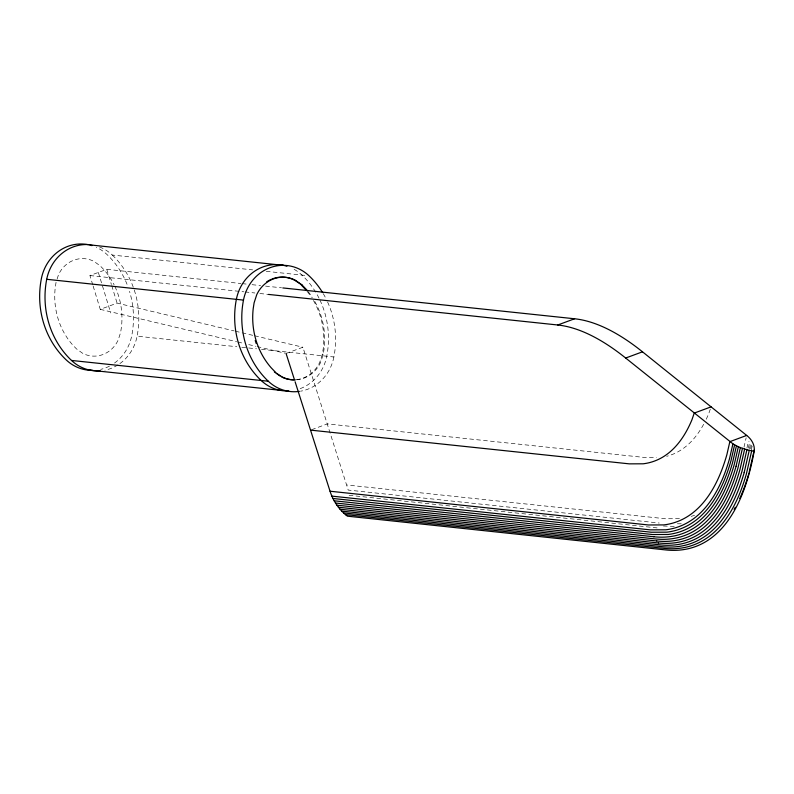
<?xml version="1.0" encoding="UTF-8"?>
<svg xmlns="http://www.w3.org/2000/svg" width="794" height="794" viewBox="0 0 794 794"><rect width="100%" height="100%" fill="white"/><g stroke="black" fill="none" stroke-linecap="round" stroke-linejoin="round"><path stroke-width="0.6" stroke-dasharray="3.97 2.98" d="M56.056 282.267L55.213 287.815A71.579 66.349 -84 0 0 72.681 344.963L76.403 348.824L82.596 353.27A28.515 26.43 -84 0 0 118.147 340.12L120.628 332.468L121.472 326.92A71.579 66.349 -84 0 0 114.644 285.87M296.638 379.621A31.095 28.822 -84 0 0 319.734 362.332L322.384 354.144L323.287 348.268A74.13 68.721 -84 0 0 312.598 299.11M296.47 379.82A31.095 28.822 -84 0 0 320.617 362.421L323.277 354.243L324.17 348.358A74.13 68.721 -84 0 0 314.553 301.005M743.988 447.181L746.152 437.782M746.906 448.094L748.484 441.216M748.295 448.084L749.854 441.285M749.407 448.699L750.787 442.695M750.548 448.699L751.362 445.146M751.263 449.94L752.345 445.255M57.128 278.982L58.548 274.615A28.515 26.43 -84 0 1 94.099 261.464L100.282 265.911L104.004 269.771A71.579 66.349 -84 0 1 114.108 284.768M710.302 409.128L708.724 413.674A421.416 143.724 69.7 0 1 705.777 420.185M92.779 284.877L89.93 275.548L106.763 269.325L240.949 283.508M93.136 286.038L100.262 309.352L117.095 303.129L234.131 330.909M286.068 353.449L302.901 347.226L348.209 490.077L659.248 523.038M311.655 429.703L327.366 423.897L646.108 457.632L656.489 457.592M679.466 518.69L665.303 518.74L346.859 485.005M677.332 523.782L682.096 523.762M674.265 526.382L663.417 526.015M99.468 246.944A42.955 39.819 -84 0 1 112.301 255.043L252.691 269.881M266.238 271.32L306.702 275.597M242.18 283.637L247.103 284.163M252.035 284.679L260.65 285.592M265.573 286.108L281.582 287.805M89.93 275.548L243.818 291.815M245.048 291.944L254.894 292.986M259.827 293.502L268.441 294.415M322.384 354.144L323.277 354.243M119.894 363.592A42.955 39.819 -84 0 0 137.104 336.19L236.86 346.73M241.793 347.246L256.571 348.814M261.494 349.33L333.887 356.982A85.911 79.628 -84 0 0 326.711 300.092M349.062 495.277L657.621 527.97M235.342 331.197L253.435 335.485M254.646 335.773L302.901 347.226M100.262 309.352L236.602 341.708M237.813 341.996L242.636 343.147M248.671 344.576L255.906 346.293M257.117 346.581L284.867 353.161M106.763 269.325L111.388 284.48M111.746 285.642L117.095 303.129M98.347 272.431L110.743 313.005M323.257 293.651A85.911 79.628 -84 0 1 326.175 299.001M117.919 364.922A42.955 39.819 -84 0 1 104.887 370.203M300.172 388.643A42.955 39.819 -84 0 0 326.761 356.228A85.911 79.628 -84 0 0 319.585 299.338M112.301 255.043A85.911 79.628 -84 0 1 137.104 336.19M319.049 298.246A85.911 79.628 -84 0 0 301.958 275.091A42.955 39.819 -84 0 0 293.373 268.918M333.887 356.982A42.955 39.819 -84 0 1 300.519 391.214M114.544 363.027A42.955 39.819 -84 0 0 131.764 335.624A85.911 79.628 -84 0 0 129.511 291.299M109.483 366.133A42.955 39.819 -84 0 1 100.689 369.389M127.06 284.331A85.911 79.628 -84 0 0 106.952 254.477A42.955 39.819 -84 0 0 96.282 247.281M307.189 291.448A74.13 68.721 -84 0 1 311.476 297.343M308.082 291.547A74.13 68.721 -84 0 1 312.37 297.432M694.601 515.217A486.117 165.787 69.7 0 1 691.227 516.398M703.673 424.244A421.416 143.724 69.7 0 1 666.682 456.302"/><path stroke-width="1.19" d="M295.1 381.755L330.036 491.228C333.162 501.024 339.197 509.927 347.405 516.179L665.7 549.924A515.832 175.921 69.7 0 0 754.161 451.29C755.163 445.057 751.471 439.112 746.688 435.43L642.495 351.811A467.229 159.346 69.7 0 0 574.588 318.771L282.813 287.934M268.441 294.415L557.755 324.994A467.229 159.346 69.7 0 1 625.672 358.034L732.922 443.826L729.507 458.714A491.397 167.594 69.7 0 1 665.739 529.806L650.276 529.866L331.862 496.121M732.922 443.826L734.619 444.839L730.986 460.699A494.017 168.487 69.7 0 1 666.881 532.169L651.348 532.228L332.954 498.483M734.619 444.839L736.435 445.801L732.574 462.624A496.617 169.37 69.7 0 1 668.131 534.471L652.549 534.531L334.155 500.786M736.435 445.801L738.351 446.704L734.261 464.48A499.535 170.363 69.7 0 1 653.839 536.744M736.058 466.267L740.355 447.548L738.351 446.704M740.355 447.548L742.459 448.332L737.954 467.984A504.458 172.04 69.7 0 1 656.757 540.972M742.459 448.332L744.653 449.057L739.939 469.611A506.85 172.864 69.7 0 1 658.365 542.957M744.653 449.057L746.926 449.722L742.003 471.15A509.192 173.658 69.7 0 1 660.072 544.853L341.748 511.118M744.147 472.609L749.268 450.307L746.926 449.722M754.161 451.29L751.69 450.833L746.37 473.968A513.688 175.196 69.7 0 1 663.744 548.336L345.43 514.591M749.258 471.844L754.3 449.87M557.755 324.994L574.588 318.771M625.672 358.034L642.495 351.811M711.087 406.856L694.254 413.079L691.892 419.897A421.416 143.724 69.7 0 1 643.12 463.805L629.285 463.855L310.533 430.12M746.688 435.43L729.855 441.653L726.887 454.585A486.117 165.787 69.7 0 1 663.814 524.913L648.47 524.973L330.036 491.228M283.557 265.365L93.9 245.316A42.955 39.819 -84 0 0 46.707 279.299A85.911 79.628 -84 0 0 71.51 360.446A42.955 39.819 -84 0 0 100.282 370.838M272.62 278.793A31.095 28.822 -84 0 1 294.634 280.232L302.137 285.086L306.077 289.175A74.13 68.721 -84 0 1 307.427 290.743M46.707 279.299L243.48 300.102A42.955 39.819 -84 0 1 309.084 275.846A85.911 79.628 -84 0 1 322.632 292.619M274.347 371.91L281.85 376.763A31.095 28.822 -84 0 0 295.398 379.879M71.51 360.446L268.293 381.239A42.955 39.819 -84 0 0 299.368 391.392M89.911 370.163L279.567 390.211M335.475 503.019L653.849 536.754M336.894 505.173L655.249 538.908A502.016 171.216 69.7 0 0 736.078 466.296M338.413 507.237L656.757 540.982M340.031 509.222L658.365 542.967M343.544 512.904L661.868 546.649A511.475 174.442 69.7 0 0 744.157 472.619M749.268 450.307L751.69 450.833M302.137 285.086L295.517 280.322A31.095 28.822 -84 0 0 256.75 294.663L254.1 302.842L253.197 308.727A74.13 68.721 -84 0 0 271.29 367.91L275.24 372.009M276.243 373.269L280.014 375.989M301.244 284.986L305.194 289.076A74.13 68.721 -84 0 1 306.534 290.644M286.068 353.449L294.356 379.403M268.293 381.239A85.911 79.628 -84 0 1 243.48 300.102M288.798 390.956A42.955 39.819 -84 0 1 261.166 380.485A85.911 79.628 -84 0 1 236.364 299.348A42.955 39.819 -84 0 1 286.912 266.238M266.734 281.791A31.095 28.822 -84 0 1 271.608 279.19M89.672 245.009A42.955 39.819 -84 0 1 91.915 245.624M88.551 244.751A42.955 39.819 -84 0 0 41.357 278.734A85.911 79.628 -84 0 0 66.17 359.881A42.955 39.819 -84 0 0 92.64 370.381M294.505 379.78A31.095 28.822 -84 0 1 281.93 377.15M256.224 343.524A74.13 68.721 -84 0 1 255.231 340.487M748.99 473.006A513.688 175.196 69.7 0 1 739.74 498.493M735.304 507.287A513.688 175.196 69.7 0 1 734.132 509.361"/></g></svg>
